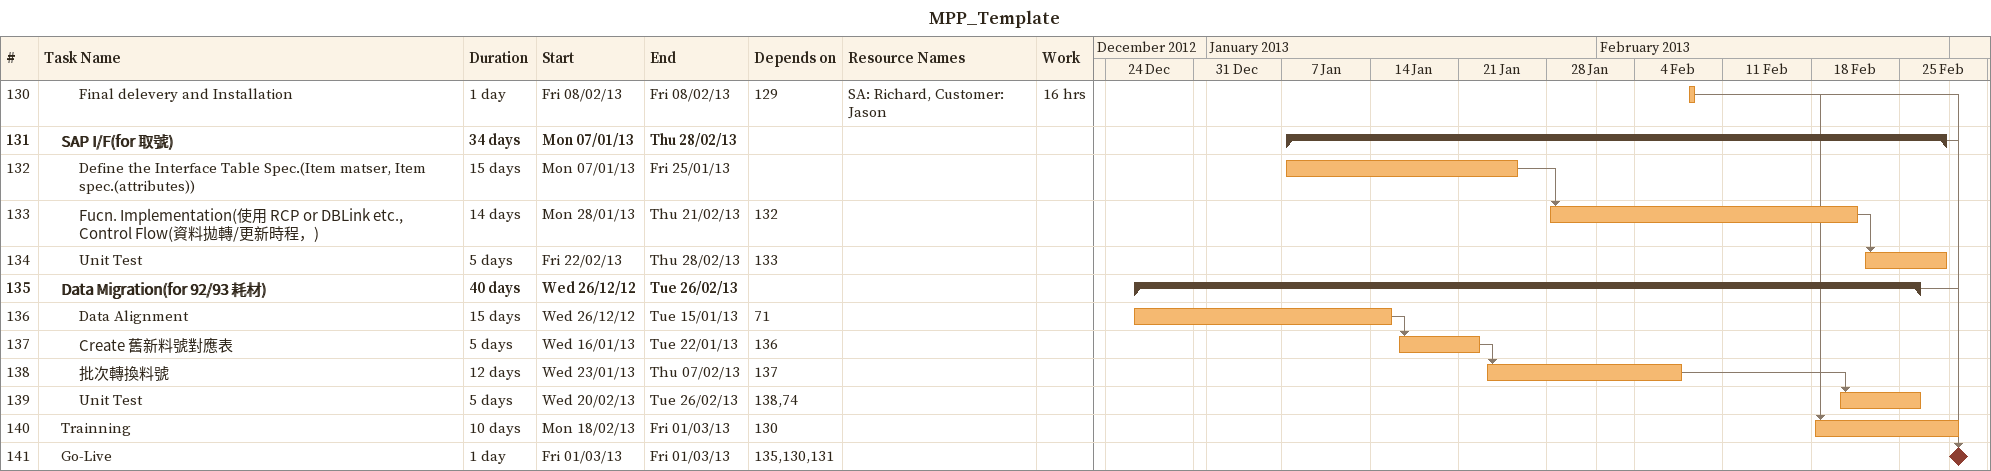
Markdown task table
MPP_Template

| ID | Level | Task | Duration | Start | Finish | Predecessors | Resources | Work (h) |
|---|---|---|---|---|---|---|---|---|
| 130 | 3 | Final delevery and Installation | 1d | 2013-02-08 | 2013-02-08 | 129 | SA: Richard, Customer: Jason | 16 |
| 131 | 2 | **SAP I/F(for 取號)** | 34d | 2013-01-07 | 2013-02-28 |  |  |  |
| 132 | 3 | Define the Interface Table Spec.(Item matser, Item spec.(attributes)) | 15d | 2013-01-07 | 2013-01-25 |  |  |  |
| 133 | 3 | Fucn. Implementation(使用 RCP or DBLink etc., Control Flow(資料拋轉/更新時程，) | 14d | 2013-01-28 | 2013-02-21 | 132 |  |  |
| 134 | 3 | Unit Test | 5d | 2013-02-22 | 2013-02-28 | 133 |  |  |
| 135 | 2 | **Data Migration(for 92/93 耗材)** | 40d | 2012-12-26 | 2013-02-26 |  |  |  |
| 136 | 3 | Data Alignment | 15d | 2012-12-26 | 2013-01-15 | 71 |  |  |
| 137 | 3 | Create 舊新料號對應表 | 5d | 2013-01-16 | 2013-01-22 | 136 |  |  |
| 138 | 3 | 批次轉換料號 | 12d | 2013-01-23 | 2013-02-07 | 137 |  |  |
| 139 | 3 | Unit Test | 5d | 2013-02-20 | 2013-02-26 | 138, 74 |  |  |
| 140 | 2 | Trainning | 10d | 2013-02-18 | 2013-03-01 | 130 |  |  |
| 141 | 2 | Go-Live | 1d | 2013-03-01 | 2013-03-01 | 135, 130, 131 |  |  |
